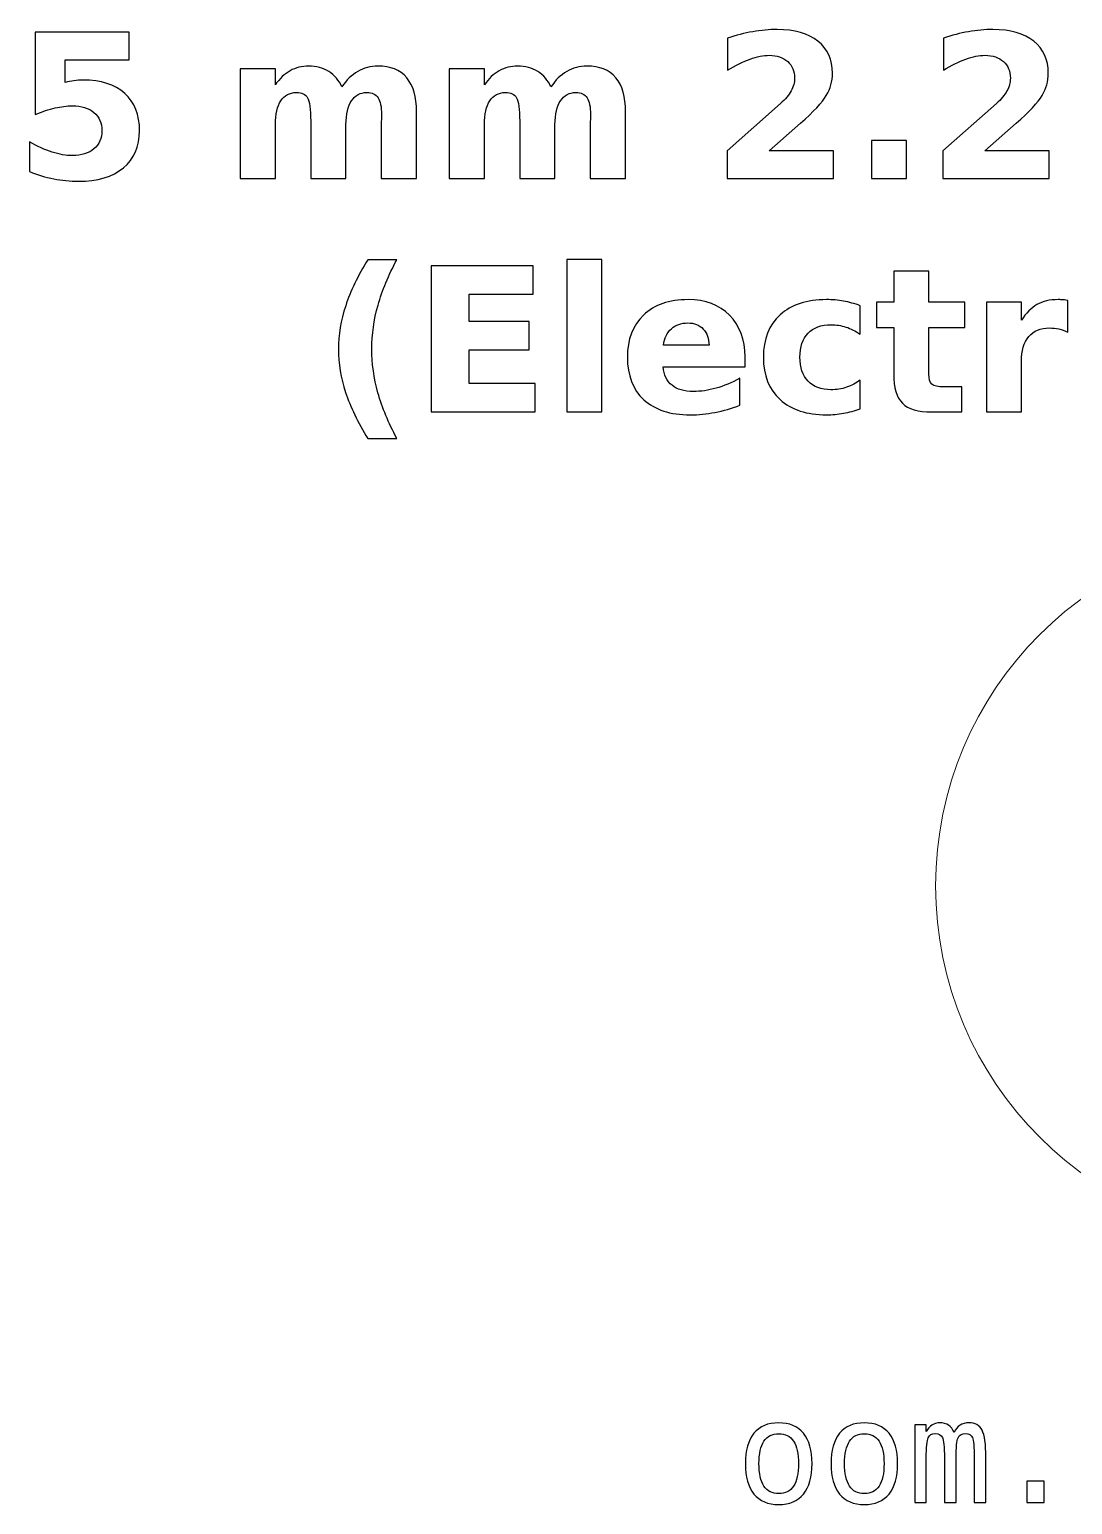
# Model space of a CAD drawing. Header units: centimetres. Extents: x -11.39 to -9.6, y -15.29 to -14.25.
# Drawn here: x -11.387 to -10.654, y -15.285 to -14.248 of the extents above; entities that cross this region are included whole.
import ezdxf

# ---------------------------------------------------------------- set-up
doc = ezdxf.new("R2010")
doc.units = ezdxf.units.CM
doc.header["$MEASUREMENT"] = 0
doc.layers.add('Layer 1', color=7, linetype='Continuous')

msp = doc.modelspace()

# ---------------------------------------------------------------- linework, layer by layer
at = {"layer": 'Layer 1', "color": 250, "lineweight": 20}
msp.add_ellipse((-10.5, -14.85), major_axis=(0, 0.25), ratio=1, dxfattribs=at)
at = {"layer": 'Layer 1', "color": 250}
for points, knots in [([(-11.38336, -14.2496), (-11.38336, -14.2496), (-11.31742, -14.2496), (-11.31742, -14.2496), (-11.31742, -14.2496), (-11.31742, -14.2496), (-11.31742, -14.2691), (-11.31742, -14.2691), (-11.31742, -14.2691), (-11.31742, -14.2691), (-11.36222, -14.2691), (-11.36222, -14.2691), (-11.36222, -14.2691), (-11.36222, -14.2691), (-11.36222, -14.28502), (-11.36222, -14.28502), (-11.36222, -14.28502), (-11.3602, -14.28448), (-11.35817, -14.28406), (-11.35613, -14.28375), (-11.35613, -14.28375), (-11.35408, -14.28344), (-11.35194, -14.2833), (-11.34975, -14.2833), (-11.34975, -14.2833), (-11.3372, -14.2833), (-11.32744, -14.28643), (-11.32045, -14.29271), (-11.32045, -14.29271), (-11.31347, -14.29897), (-11.30999, -14.30771), (-11.30999, -14.31891), (-11.30999, -14.31891), (-11.30999, -14.33003), (-11.3138, -14.33874), (-11.32139, -14.34504), (-11.32139, -14.34504), (-11.32899, -14.35132), (-11.33955, -14.35447), (-11.35305, -14.35447), (-11.35305, -14.35447), (-11.35888, -14.35447), (-11.36467, -14.3539), (-11.37038, -14.35278), (-11.37038, -14.35278), (-11.3761, -14.35165), (-11.38179, -14.34995), (-11.38743, -14.34765), (-11.38743, -14.34765), (-11.38743, -14.34765), (-11.38743, -14.32676), (-11.38743, -14.32676), (-11.38743, -14.32676), (-11.38183, -14.32999), (-11.37652, -14.33239), (-11.37149, -14.33398), (-11.37149, -14.33398), (-11.36645, -14.33561), (-11.3617, -14.33641), (-11.35726, -14.33641), (-11.35726, -14.33641), (-11.35081, -14.33641), (-11.34576, -14.33483), (-11.34206, -14.33168), (-11.34206, -14.33168), (-11.33837, -14.32855), (-11.33651, -14.3243), (-11.33651, -14.31891), (-11.33651, -14.31891), (-11.33651, -14.3135), (-11.33837, -14.30924), (-11.34206, -14.30612), (-11.34206, -14.30612), (-11.34576, -14.30299), (-11.35081, -14.30144), (-11.35726, -14.30144), (-11.35726, -14.30144), (-11.36107, -14.30144), (-11.36514, -14.30193), (-11.36944, -14.30292), (-11.36944, -14.30292), (-11.37377, -14.3039), (-11.3784, -14.30543), (-11.38336, -14.3075), (-11.38336, -14.3075), (-11.38336, -14.3075), (-11.38336, -14.2496), (-11.38336, -14.2496)], [0, 0, 0, 0, 0.0454545, 0.0454545, 0.0454545, 0.0454545, 0.0909091, 0.0909091, 0.0909091, 0.0909091, 0.1363636, 0.1363636, 0.1363636, 0.1363636, 0.1818182, 0.1818182, 0.1818182, 0.1818182, 0.2272727, 0.2272727, 0.2272727, 0.2272727, 0.2727273, 0.2727273, 0.2727273, 0.2727273, 0.3181818, 0.3181818, 0.3181818, 0.3181818, 0.3636364, 0.3636364, 0.3636364, 0.3636364, 0.4090909, 0.4090909, 0.4090909, 0.4090909, 0.4545455, 0.4545455, 0.4545455, 0.4545455, 0.5, 0.5, 0.5, 0.5, 0.5454545, 0.5454545, 0.5454545, 0.5454545, 0.5909091, 0.5909091, 0.5909091, 0.5909091, 0.6363636, 0.6363636, 0.6363636, 0.6363636, 0.6818182, 0.6818182, 0.6818182, 0.6818182, 0.7272727, 0.7272727, 0.7272727, 0.7272727, 0.7727273, 0.7727273, 0.7727273, 0.7727273, 0.8181818, 0.8181818, 0.8181818, 0.8181818, 0.8636364, 0.8636364, 0.8636364, 0.8636364, 0.9090909, 0.9090909, 0.9090909, 0.9090909, 0.9545455, 0.9545455, 0.9545455, 0.9545455, 1, 1, 1, 1]), ([(-10.86713, -14.33297), (-10.86713, -14.33297), (-10.82185, -14.33297), (-10.82185, -14.33297), (-10.82185, -14.33297), (-10.82185, -14.33297), (-10.82185, -14.35247), (-10.82185, -14.35247), (-10.82185, -14.35247), (-10.82185, -14.35247), (-10.89662, -14.35247), (-10.89662, -14.35247), (-10.89662, -14.35247), (-10.89662, -14.35247), (-10.89662, -14.33297), (-10.89662, -14.33297), (-10.89662, -14.33297), (-10.89662, -14.33297), (-10.85906, -14.29984), (-10.85906, -14.29984), (-10.85906, -14.29984), (-10.8557, -14.2968), (-10.85323, -14.29384), (-10.85163, -14.29095), (-10.85163, -14.29095), (-10.85001, -14.28805), (-10.84921, -14.28504), (-10.84921, -14.28191), (-10.84921, -14.28191), (-10.84921, -14.27709), (-10.85083, -14.27321), (-10.85407, -14.27027), (-10.85407, -14.27027), (-10.8573, -14.26733), (-10.8616, -14.26588), (-10.86699, -14.26588), (-10.86699, -14.26588), (-10.87112, -14.26588), (-10.87564, -14.26677), (-10.88056, -14.26853), (-10.88056, -14.26853), (-10.88547, -14.2703), (-10.89074, -14.27293), (-10.89634, -14.27641), (-10.89634, -14.27641), (-10.89634, -14.27641), (-10.89634, -14.25381), (-10.89634, -14.25381), (-10.89634, -14.25381), (-10.89036, -14.25184), (-10.88446, -14.25033), (-10.87863, -14.2493), (-10.87863, -14.2493), (-10.87279, -14.24826), (-10.86708, -14.24774), (-10.86146, -14.24774), (-10.86146, -14.24774), (-10.84916, -14.24774), (-10.83959, -14.25045), (-10.83277, -14.25588), (-10.83277, -14.25588), (-10.82595, -14.26129), (-10.82254, -14.26884), (-10.82254, -14.27855), (-10.82254, -14.27855), (-10.82254, -14.28415), (-10.82399, -14.28937), (-10.82689, -14.29422), (-10.82689, -14.29422), (-10.82978, -14.29906), (-10.83587, -14.30555), (-10.84514, -14.31369), (-10.84514, -14.31369), (-10.84514, -14.31369), (-10.86713, -14.33297), (-10.86713, -14.33297)], [0, 0, 0, 0, 0.0526316, 0.0526316, 0.0526316, 0.0526316, 0.1052632, 0.1052632, 0.1052632, 0.1052632, 0.1578947, 0.1578947, 0.1578947, 0.1578947, 0.2105263, 0.2105263, 0.2105263, 0.2105263, 0.2631579, 0.2631579, 0.2631579, 0.2631579, 0.3157895, 0.3157895, 0.3157895, 0.3157895, 0.3684211, 0.3684211, 0.3684211, 0.3684211, 0.4210526, 0.4210526, 0.4210526, 0.4210526, 0.4736842, 0.4736842, 0.4736842, 0.4736842, 0.5263158, 0.5263158, 0.5263158, 0.5263158, 0.5789474, 0.5789474, 0.5789474, 0.5789474, 0.6315789, 0.6315789, 0.6315789, 0.6315789, 0.6842105, 0.6842105, 0.6842105, 0.6842105, 0.7368421, 0.7368421, 0.7368421, 0.7368421, 0.7894737, 0.7894737, 0.7894737, 0.7894737, 0.8421053, 0.8421053, 0.8421053, 0.8421053, 0.8947368, 0.8947368, 0.8947368, 0.8947368, 0.9473684, 0.9473684, 0.9473684, 0.9473684, 1, 1, 1, 1]), ([(-10.71534, -14.33297), (-10.71534, -14.33297), (-10.67006, -14.33297), (-10.67006, -14.33297), (-10.67006, -14.33297), (-10.67006, -14.33297), (-10.67006, -14.35247), (-10.67006, -14.35247), (-10.67006, -14.35247), (-10.67006, -14.35247), (-10.74483, -14.35247), (-10.74483, -14.35247), (-10.74483, -14.35247), (-10.74483, -14.35247), (-10.74483, -14.33297), (-10.74483, -14.33297), (-10.74483, -14.33297), (-10.74483, -14.33297), (-10.70727, -14.29984), (-10.70727, -14.29984), (-10.70727, -14.29984), (-10.70391, -14.2968), (-10.70144, -14.29384), (-10.69984, -14.29095), (-10.69984, -14.29095), (-10.69822, -14.28805), (-10.69742, -14.28504), (-10.69742, -14.28191), (-10.69742, -14.28191), (-10.69742, -14.27709), (-10.69904, -14.27321), (-10.70228, -14.27027), (-10.70228, -14.27027), (-10.70551, -14.26733), (-10.70981, -14.26588), (-10.7152, -14.26588), (-10.7152, -14.26588), (-10.71933, -14.26588), (-10.72385, -14.26677), (-10.72877, -14.26853), (-10.72877, -14.26853), (-10.73368, -14.2703), (-10.73895, -14.27293), (-10.74455, -14.27641), (-10.74455, -14.27641), (-10.74455, -14.27641), (-10.74455, -14.25381), (-10.74455, -14.25381), (-10.74455, -14.25381), (-10.73857, -14.25184), (-10.73267, -14.25033), (-10.72684, -14.2493), (-10.72684, -14.2493), (-10.721, -14.24826), (-10.71529, -14.24774), (-10.70967, -14.24774), (-10.70967, -14.24774), (-10.69737, -14.24774), (-10.6878, -14.25045), (-10.68098, -14.25588), (-10.68098, -14.25588), (-10.67416, -14.26129), (-10.67075, -14.26884), (-10.67075, -14.27855), (-10.67075, -14.27855), (-10.67075, -14.28415), (-10.6722, -14.28937), (-10.6751, -14.29422), (-10.6751, -14.29422), (-10.67799, -14.29906), (-10.68408, -14.30555), (-10.69335, -14.31369), (-10.69335, -14.31369), (-10.69335, -14.31369), (-10.71534, -14.33297), (-10.71534, -14.33297)], [0, 0, 0, 0, 0.0526316, 0.0526316, 0.0526316, 0.0526316, 0.1052632, 0.1052632, 0.1052632, 0.1052632, 0.1578947, 0.1578947, 0.1578947, 0.1578947, 0.2105263, 0.2105263, 0.2105263, 0.2105263, 0.2631579, 0.2631579, 0.2631579, 0.2631579, 0.3157895, 0.3157895, 0.3157895, 0.3157895, 0.3684211, 0.3684211, 0.3684211, 0.3684211, 0.4210526, 0.4210526, 0.4210526, 0.4210526, 0.4736842, 0.4736842, 0.4736842, 0.4736842, 0.5263158, 0.5263158, 0.5263158, 0.5263158, 0.5789474, 0.5789474, 0.5789474, 0.5789474, 0.6315789, 0.6315789, 0.6315789, 0.6315789, 0.6842105, 0.6842105, 0.6842105, 0.6842105, 0.7368421, 0.7368421, 0.7368421, 0.7368421, 0.7894737, 0.7894737, 0.7894737, 0.7894737, 0.8421053, 0.8421053, 0.8421053, 0.8421053, 0.8947368, 0.8947368, 0.8947368, 0.8947368, 0.9473684, 0.9473684, 0.9473684, 0.9473684, 1, 1, 1, 1]), ([(-11.16763, -14.28812), (-11.1645, -14.28335), (-11.16081, -14.2797), (-11.1565, -14.27721), (-11.1565, -14.27721), (-11.1522, -14.27469), (-11.1475, -14.27345), (-11.14235, -14.27345), (-11.14235, -14.27345), (-11.13348, -14.27345), (-11.12673, -14.27618), (-11.1221, -14.28166), (-11.1221, -14.28166), (-11.11746, -14.28711), (-11.11513, -14.29506), (-11.11513, -14.30548), (-11.11513, -14.30548), (-11.11513, -14.30548), (-11.11513, -14.35247), (-11.11513, -14.35247), (-11.11513, -14.35247), (-11.11513, -14.35247), (-11.13995, -14.35247), (-11.13995, -14.35247), (-11.13995, -14.35247), (-11.13995, -14.35247), (-11.13995, -14.31223), (-11.13995, -14.31223), (-11.13995, -14.31223), (-11.1399, -14.31164), (-11.13988, -14.31103), (-11.13985, -14.31037), (-11.13985, -14.31037), (-11.13983, -14.30974), (-11.13981, -14.30882), (-11.13981, -14.30762), (-11.13981, -14.30762), (-11.13981, -14.30216), (-11.1406, -14.29819), (-11.14223, -14.29574), (-11.14223, -14.29574), (-11.14383, -14.29327), (-11.14641, -14.29205), (-11.14999, -14.29205), (-11.14999, -14.29205), (-11.15469, -14.29205), (-11.15829, -14.29398), (-11.16085, -14.29784), (-11.16085, -14.29784), (-11.16339, -14.30169), (-11.16471, -14.30727), (-11.16481, -14.31458), (-11.16481, -14.31458), (-11.16481, -14.31458), (-11.16481, -14.35247), (-11.16481, -14.35247), (-11.16481, -14.35247), (-11.16481, -14.35247), (-11.18962, -14.35247), (-11.18962, -14.35247), (-11.18962, -14.35247), (-11.18962, -14.35247), (-11.18962, -14.31223), (-11.18962, -14.31223), (-11.18962, -14.31223), (-11.18962, -14.30369), (-11.19035, -14.29819), (-11.19183, -14.29574), (-11.19183, -14.29574), (-11.19329, -14.29327), (-11.1959, -14.29205), (-11.19966, -14.29205), (-11.19966, -14.29205), (-11.20441, -14.29205), (-11.20806, -14.294), (-11.21062, -14.29788), (-11.21062, -14.29788), (-11.21318, -14.30176), (-11.21448, -14.30729), (-11.21448, -14.31451), (-11.21448, -14.31451), (-11.21448, -14.31451), (-11.21448, -14.35247), (-11.21448, -14.35247), (-11.21448, -14.35247), (-11.21448, -14.35247), (-11.23929, -14.35247), (-11.23929, -14.35247), (-11.23929, -14.35247), (-11.23929, -14.35247), (-11.23929, -14.27531), (-11.23929, -14.27531), (-11.23929, -14.27531), (-11.23929, -14.27531), (-11.21448, -14.27531), (-11.21448, -14.27531), (-11.21448, -14.27531), (-11.21448, -14.27531), (-11.21448, -14.28662), (-11.21448, -14.28662), (-11.21448, -14.28662), (-11.21144, -14.28224), (-11.20796, -14.27898), (-11.20403, -14.27676), (-11.20403, -14.27676), (-11.20011, -14.27455), (-11.19578, -14.27345), (-11.19105, -14.27345), (-11.19105, -14.27345), (-11.18574, -14.27345), (-11.18101, -14.27474), (-11.17694, -14.27731), (-11.17694, -14.27731), (-11.17285, -14.27989), (-11.16974, -14.28349), (-11.16763, -14.28812)], [0, 0, 0, 0, 0.0344828, 0.0344828, 0.0344828, 0.0344828, 0.0689655, 0.0689655, 0.0689655, 0.0689655, 0.1034483, 0.1034483, 0.1034483, 0.1034483, 0.137931, 0.137931, 0.137931, 0.137931, 0.1724138, 0.1724138, 0.1724138, 0.1724138, 0.2068966, 0.2068966, 0.2068966, 0.2068966, 0.2413793, 0.2413793, 0.2413793, 0.2413793, 0.2758621, 0.2758621, 0.2758621, 0.2758621, 0.3103448, 0.3103448, 0.3103448, 0.3103448, 0.3448276, 0.3448276, 0.3448276, 0.3448276, 0.3793103, 0.3793103, 0.3793103, 0.3793103, 0.4137931, 0.4137931, 0.4137931, 0.4137931, 0.4482759, 0.4482759, 0.4482759, 0.4482759, 0.4827586, 0.4827586, 0.4827586, 0.4827586, 0.5172414, 0.5172414, 0.5172414, 0.5172414, 0.5517241, 0.5517241, 0.5517241, 0.5517241, 0.5862069, 0.5862069, 0.5862069, 0.5862069, 0.6206897, 0.6206897, 0.6206897, 0.6206897, 0.6551724, 0.6551724, 0.6551724, 0.6551724, 0.6896552, 0.6896552, 0.6896552, 0.6896552, 0.7241379, 0.7241379, 0.7241379, 0.7241379, 0.7586207, 0.7586207, 0.7586207, 0.7586207, 0.7931034, 0.7931034, 0.7931034, 0.7931034, 0.8275862, 0.8275862, 0.8275862, 0.8275862, 0.862069, 0.862069, 0.862069, 0.862069, 0.8965517, 0.8965517, 0.8965517, 0.8965517, 0.9310345, 0.9310345, 0.9310345, 0.9310345, 0.9655172, 0.9655172, 0.9655172, 0.9655172, 1, 1, 1, 1]), ([(-11.02059, -14.28812), (-11.01746, -14.28335), (-11.01377, -14.2797), (-11.00946, -14.27721), (-11.00946, -14.27721), (-11.00516, -14.27469), (-11.00046, -14.27345), (-10.99531, -14.27345), (-10.99531, -14.27345), (-10.98644, -14.27345), (-10.97969, -14.27618), (-10.97506, -14.28166), (-10.97506, -14.28166), (-10.97042, -14.28711), (-10.96809, -14.29506), (-10.96809, -14.30548), (-10.96809, -14.30548), (-10.96809, -14.30548), (-10.96809, -14.35247), (-10.96809, -14.35247), (-10.96809, -14.35247), (-10.96809, -14.35247), (-10.99291, -14.35247), (-10.99291, -14.35247), (-10.99291, -14.35247), (-10.99291, -14.35247), (-10.99291, -14.31223), (-10.99291, -14.31223), (-10.99291, -14.31223), (-10.99286, -14.31164), (-10.99284, -14.31103), (-10.99281, -14.31037), (-10.99281, -14.31037), (-10.99279, -14.30974), (-10.99277, -14.30882), (-10.99277, -14.30762), (-10.99277, -14.30762), (-10.99277, -14.30216), (-10.99356, -14.29819), (-10.99519, -14.29574), (-10.99519, -14.29574), (-10.99679, -14.29327), (-10.99937, -14.29205), (-11.00295, -14.29205), (-11.00295, -14.29205), (-11.00765, -14.29205), (-11.01125, -14.29398), (-11.01381, -14.29784), (-11.01381, -14.29784), (-11.01635, -14.30169), (-11.01767, -14.30727), (-11.01777, -14.31458), (-11.01777, -14.31458), (-11.01777, -14.31458), (-11.01777, -14.35247), (-11.01777, -14.35247), (-11.01777, -14.35247), (-11.01777, -14.35247), (-11.04258, -14.35247), (-11.04258, -14.35247), (-11.04258, -14.35247), (-11.04258, -14.35247), (-11.04258, -14.31223), (-11.04258, -14.31223), (-11.04258, -14.31223), (-11.04258, -14.30369), (-11.04331, -14.29819), (-11.04479, -14.29574), (-11.04479, -14.29574), (-11.04625, -14.29327), (-11.04886, -14.29205), (-11.05262, -14.29205), (-11.05262, -14.29205), (-11.05737, -14.29205), (-11.06102, -14.294), (-11.06358, -14.29788), (-11.06358, -14.29788), (-11.06614, -14.30176), (-11.06744, -14.30729), (-11.06744, -14.31451), (-11.06744, -14.31451), (-11.06744, -14.31451), (-11.06744, -14.35247), (-11.06744, -14.35247), (-11.06744, -14.35247), (-11.06744, -14.35247), (-11.09225, -14.35247), (-11.09225, -14.35247), (-11.09225, -14.35247), (-11.09225, -14.35247), (-11.09225, -14.27531), (-11.09225, -14.27531), (-11.09225, -14.27531), (-11.09225, -14.27531), (-11.06744, -14.27531), (-11.06744, -14.27531), (-11.06744, -14.27531), (-11.06744, -14.27531), (-11.06744, -14.28662), (-11.06744, -14.28662), (-11.06744, -14.28662), (-11.0644, -14.28224), (-11.06092, -14.27898), (-11.05699, -14.27676), (-11.05699, -14.27676), (-11.05307, -14.27455), (-11.04874, -14.27345), (-11.04401, -14.27345), (-11.04401, -14.27345), (-11.0387, -14.27345), (-11.03397, -14.27474), (-11.0299, -14.27731), (-11.0299, -14.27731), (-11.02581, -14.27989), (-11.0227, -14.28349), (-11.02059, -14.28812)], [0, 0, 0, 0, 0.0344828, 0.0344828, 0.0344828, 0.0344828, 0.0689655, 0.0689655, 0.0689655, 0.0689655, 0.1034483, 0.1034483, 0.1034483, 0.1034483, 0.137931, 0.137931, 0.137931, 0.137931, 0.1724138, 0.1724138, 0.1724138, 0.1724138, 0.2068966, 0.2068966, 0.2068966, 0.2068966, 0.2413793, 0.2413793, 0.2413793, 0.2413793, 0.2758621, 0.2758621, 0.2758621, 0.2758621, 0.3103448, 0.3103448, 0.3103448, 0.3103448, 0.3448276, 0.3448276, 0.3448276, 0.3448276, 0.3793103, 0.3793103, 0.3793103, 0.3793103, 0.4137931, 0.4137931, 0.4137931, 0.4137931, 0.4482759, 0.4482759, 0.4482759, 0.4482759, 0.4827586, 0.4827586, 0.4827586, 0.4827586, 0.5172414, 0.5172414, 0.5172414, 0.5172414, 0.5517241, 0.5517241, 0.5517241, 0.5517241, 0.5862069, 0.5862069, 0.5862069, 0.5862069, 0.6206897, 0.6206897, 0.6206897, 0.6206897, 0.6551724, 0.6551724, 0.6551724, 0.6551724, 0.6896552, 0.6896552, 0.6896552, 0.6896552, 0.7241379, 0.7241379, 0.7241379, 0.7241379, 0.7586207, 0.7586207, 0.7586207, 0.7586207, 0.7931034, 0.7931034, 0.7931034, 0.7931034, 0.8275862, 0.8275862, 0.8275862, 0.8275862, 0.862069, 0.862069, 0.862069, 0.862069, 0.8965517, 0.8965517, 0.8965517, 0.8965517, 0.9310345, 0.9310345, 0.9310345, 0.9310345, 0.9655172, 0.9655172, 0.9655172, 0.9655172, 1, 1, 1, 1]), ([(-10.79521, -14.3258), (-10.79521, -14.3258), (-10.77039, -14.3258), (-10.77039, -14.3258), (-10.77039, -14.3258), (-10.77039, -14.3258), (-10.77039, -14.35247), (-10.77039, -14.35247), (-10.77039, -14.35247), (-10.77039, -14.35247), (-10.79521, -14.35247), (-10.79521, -14.35247), (-10.79521, -14.35247), (-10.79521, -14.35247), (-10.79521, -14.3258), (-10.79521, -14.3258)], [0, 0, 0, 0, 0.25, 0.25, 0.25, 0.25, 0.5, 0.5, 0.5, 0.5, 0.75, 0.75, 0.75, 0.75, 1, 1, 1, 1]), ([(-11.129, -14.53532), (-11.129, -14.53532), (-11.14946, -14.53532), (-11.14946, -14.53532), (-11.14946, -14.53532), (-11.15649, -14.52399), (-11.16169, -14.51319), (-11.16503, -14.50296), (-11.16503, -14.50296), (-11.16839, -14.49275), (-11.17006, -14.48262), (-11.17006, -14.47255), (-11.17006, -14.47255), (-11.17006, -14.46249), (-11.16837, -14.4523), (-11.16501, -14.442), (-11.16501, -14.442), (-11.16162, -14.43168), (-11.15645, -14.42091), (-11.14946, -14.40964), (-11.14946, -14.40964), (-11.14946, -14.40964), (-11.129, -14.40964), (-11.129, -14.40964), (-11.129, -14.40964), (-11.13488, -14.42053), (-11.13928, -14.43118), (-11.14222, -14.44158), (-11.14222, -14.44158), (-11.14516, -14.45197), (-11.14664, -14.46225), (-11.14664, -14.47241), (-11.14664, -14.47241), (-11.14664, -14.48257), (-11.14518, -14.49285), (-11.14227, -14.50329), (-11.14227, -14.50329), (-11.13935, -14.51371), (-11.13493, -14.52439), (-11.129, -14.53532)], [0, 0, 0, 0, 0.1, 0.1, 0.1, 0.1, 0.2, 0.2, 0.2, 0.2, 0.3, 0.3, 0.3, 0.3, 0.4, 0.4, 0.4, 0.4, 0.5, 0.5, 0.5, 0.5, 0.6, 0.6, 0.6, 0.6, 0.7, 0.7, 0.7, 0.7, 0.8, 0.8, 0.8, 0.8, 0.9, 0.9, 0.9, 0.9, 1, 1, 1, 1]), ([(-11.10475, -14.41385), (-11.10475, -14.41385), (-11.03316, -14.41385), (-11.03316, -14.41385), (-11.03316, -14.41385), (-11.03316, -14.41385), (-11.03316, -14.43391), (-11.03316, -14.43391), (-11.03316, -14.43391), (-11.03316, -14.43391), (-11.07822, -14.43391), (-11.07822, -14.43391), (-11.07822, -14.43391), (-11.07822, -14.43391), (-11.07822, -14.45306), (-11.07822, -14.45306), (-11.07822, -14.45306), (-11.07822, -14.45306), (-11.03587, -14.45306), (-11.03587, -14.45306), (-11.03587, -14.45306), (-11.03587, -14.45306), (-11.03587, -14.47312), (-11.03587, -14.47312), (-11.03587, -14.47312), (-11.03587, -14.47312), (-11.07822, -14.47312), (-11.07822, -14.47312), (-11.07822, -14.47312), (-11.07822, -14.47312), (-11.07822, -14.49666), (-11.07822, -14.49666), (-11.07822, -14.49666), (-11.07822, -14.49666), (-11.03166, -14.49666), (-11.03166, -14.49666), (-11.03166, -14.49666), (-11.03166, -14.49666), (-11.03166, -14.51672), (-11.03166, -14.51672), (-11.03166, -14.51672), (-11.03166, -14.51672), (-11.10475, -14.51672), (-11.10475, -14.51672), (-11.10475, -14.51672), (-11.10475, -14.51672), (-11.10475, -14.41385), (-11.10475, -14.41385)], [0, 0, 0, 0, 0.0833333, 0.0833333, 0.0833333, 0.0833333, 0.1666667, 0.1666667, 0.1666667, 0.1666667, 0.25, 0.25, 0.25, 0.25, 0.3333333, 0.3333333, 0.3333333, 0.3333333, 0.4166667, 0.4166667, 0.4166667, 0.4166667, 0.5, 0.5, 0.5, 0.5, 0.5833333, 0.5833333, 0.5833333, 0.5833333, 0.6666667, 0.6666667, 0.6666667, 0.6666667, 0.75, 0.75, 0.75, 0.75, 0.8333333, 0.8333333, 0.8333333, 0.8333333, 0.9166667, 0.9166667, 0.9166667, 0.9166667, 1, 1, 1, 1]), ([(-11.00946, -14.4095), (-11.00946, -14.4095), (-10.98479, -14.4095), (-10.98479, -14.4095), (-10.98479, -14.4095), (-10.98479, -14.4095), (-10.98479, -14.51672), (-10.98479, -14.51672), (-10.98479, -14.51672), (-10.98479, -14.51672), (-11.00946, -14.51672), (-11.00946, -14.51672), (-11.00946, -14.51672), (-11.00946, -14.51672), (-11.00946, -14.4095), (-11.00946, -14.4095)], [0, 0, 0, 0, 0.25, 0.25, 0.25, 0.25, 0.5, 0.5, 0.5, 0.5, 0.75, 0.75, 0.75, 0.75, 1, 1, 1, 1]), ([(-10.75477, -14.41764), (-10.75477, -14.41764), (-10.75477, -14.43956), (-10.75477, -14.43956), (-10.75477, -14.43956), (-10.75477, -14.43956), (-10.72935, -14.43956), (-10.72935, -14.43956), (-10.72935, -14.43956), (-10.72935, -14.43956), (-10.72935, -14.4572), (-10.72935, -14.4572), (-10.72935, -14.4572), (-10.72935, -14.4572), (-10.75477, -14.4572), (-10.75477, -14.4572), (-10.75477, -14.4572), (-10.75477, -14.4572), (-10.75477, -14.48991), (-10.75477, -14.48991), (-10.75477, -14.48991), (-10.75477, -14.49351), (-10.75407, -14.49593), (-10.75263, -14.49718), (-10.75263, -14.49718), (-10.75122, -14.49845), (-10.7484, -14.49908), (-10.74417, -14.49908), (-10.74417, -14.49908), (-10.74417, -14.49908), (-10.73149, -14.49908), (-10.73149, -14.49908), (-10.73149, -14.49908), (-10.73149, -14.49908), (-10.73149, -14.51672), (-10.73149, -14.51672), (-10.73149, -14.51672), (-10.73149, -14.51672), (-10.75263, -14.51672), (-10.75263, -14.51672), (-10.75263, -14.51672), (-10.76237, -14.51672), (-10.76929, -14.5147), (-10.77335, -14.51063), (-10.77335, -14.51063), (-10.77742, -14.50656), (-10.77945, -14.49965), (-10.77945, -14.48991), (-10.77945, -14.48991), (-10.77945, -14.48991), (-10.77945, -14.4572), (-10.77945, -14.4572), (-10.77945, -14.4572), (-10.77945, -14.4572), (-10.7917, -14.4572), (-10.7917, -14.4572), (-10.7917, -14.4572), (-10.7917, -14.4572), (-10.7917, -14.43956), (-10.7917, -14.43956), (-10.7917, -14.43956), (-10.7917, -14.43956), (-10.77945, -14.43956), (-10.77945, -14.43956), (-10.77945, -14.43956), (-10.77945, -14.43956), (-10.77945, -14.41764), (-10.77945, -14.41764), (-10.77945, -14.41764), (-10.77945, -14.41764), (-10.75477, -14.41764), (-10.75477, -14.41764)], [0, 0, 0, 0, 0.0555556, 0.0555556, 0.0555556, 0.0555556, 0.1111111, 0.1111111, 0.1111111, 0.1111111, 0.1666667, 0.1666667, 0.1666667, 0.1666667, 0.2222222, 0.2222222, 0.2222222, 0.2222222, 0.2777778, 0.2777778, 0.2777778, 0.2777778, 0.3333333, 0.3333333, 0.3333333, 0.3333333, 0.3888889, 0.3888889, 0.3888889, 0.3888889, 0.4444444, 0.4444444, 0.4444444, 0.4444444, 0.5, 0.5, 0.5, 0.5, 0.5555556, 0.5555556, 0.5555556, 0.5555556, 0.6111111, 0.6111111, 0.6111111, 0.6111111, 0.6666667, 0.6666667, 0.6666667, 0.6666667, 0.7222222, 0.7222222, 0.7222222, 0.7222222, 0.7777778, 0.7777778, 0.7777778, 0.7777778, 0.8333333, 0.8333333, 0.8333333, 0.8333333, 0.8888889, 0.8888889, 0.8888889, 0.8888889, 0.9444444, 0.9444444, 0.9444444, 0.9444444, 1, 1, 1, 1]), ([(-10.88405, -14.47794), (-10.88405, -14.47794), (-10.88405, -14.48497), (-10.88405, -14.48497), (-10.88405, -14.48497), (-10.88405, -14.48497), (-10.94172, -14.48497), (-10.94172, -14.48497), (-10.94172, -14.48497), (-10.94113, -14.49076), (-10.93904, -14.49508), (-10.93544, -14.49798), (-10.93544, -14.49798), (-10.93187, -14.50087), (-10.92686, -14.50233), (-10.92044, -14.50233), (-10.92044, -14.50233), (-10.91524, -14.50233), (-10.90992, -14.50155), (-10.90447, -14.50002), (-10.90447, -14.50002), (-10.89904, -14.49847), (-10.89344, -14.49614), (-10.8877, -14.49301), (-10.8877, -14.49301), (-10.8877, -14.49301), (-10.8877, -14.51204), (-10.8877, -14.51204), (-10.8877, -14.51204), (-10.89353, -14.51425), (-10.89936, -14.5159), (-10.9052, -14.51703), (-10.9052, -14.51703), (-10.91103, -14.51815), (-10.91686, -14.51872), (-10.92269, -14.51872), (-10.92269, -14.51872), (-10.93666, -14.51872), (-10.94751, -14.51517), (-10.95524, -14.50807), (-10.95524, -14.50807), (-10.96298, -14.50099), (-10.96686, -14.49101), (-10.96686, -14.4782), (-10.96686, -14.4782), (-10.96686, -14.46561), (-10.96305, -14.45574), (-10.95546, -14.44852), (-10.95546, -14.44852), (-10.94786, -14.4413), (-10.93739, -14.4377), (-10.92408, -14.4377), (-10.92408, -14.4377), (-10.91195, -14.4377), (-10.90226, -14.44134), (-10.89497, -14.44866), (-10.89497, -14.44866), (-10.8877, -14.45597), (-10.88405, -14.46573), (-10.88405, -14.47794)], [0, 0, 0, 0, 0.0666667, 0.0666667, 0.0666667, 0.0666667, 0.1333333, 0.1333333, 0.1333333, 0.1333333, 0.2, 0.2, 0.2, 0.2, 0.2666667, 0.2666667, 0.2666667, 0.2666667, 0.3333333, 0.3333333, 0.3333333, 0.3333333, 0.4, 0.4, 0.4, 0.4, 0.4666667, 0.4666667, 0.4666667, 0.4666667, 0.5333333, 0.5333333, 0.5333333, 0.5333333, 0.6, 0.6, 0.6, 0.6, 0.6666667, 0.6666667, 0.6666667, 0.6666667, 0.7333333, 0.7333333, 0.7333333, 0.7333333, 0.8, 0.8, 0.8, 0.8, 0.8666667, 0.8666667, 0.8666667, 0.8666667, 0.9333333, 0.9333333, 0.9333333, 0.9333333, 1, 1, 1, 1]), ([(-10.80303, -14.44198), (-10.80303, -14.44198), (-10.80303, -14.46209), (-10.80303, -14.46209), (-10.80303, -14.46209), (-10.80639, -14.45978), (-10.80976, -14.45809), (-10.81312, -14.45698), (-10.81312, -14.45698), (-10.81651, -14.45588), (-10.81999, -14.45534), (-10.82363, -14.45534), (-10.82363, -14.45534), (-10.8305, -14.45534), (-10.83586, -14.45734), (-10.83969, -14.46136), (-10.83969, -14.46136), (-10.84353, -14.46538), (-10.84546, -14.471), (-10.84546, -14.4782), (-10.84546, -14.4782), (-10.84546, -14.48542), (-10.84353, -14.49104), (-10.83969, -14.49506), (-10.83969, -14.49506), (-10.83586, -14.49908), (-10.8305, -14.50108), (-10.82363, -14.50108), (-10.82363, -14.50108), (-10.81977, -14.50108), (-10.81611, -14.50052), (-10.81265, -14.49936), (-10.81265, -14.49936), (-10.80917, -14.49821), (-10.80597, -14.49652), (-10.80303, -14.49426), (-10.80303, -14.49426), (-10.80303, -14.49426), (-10.80303, -14.51444), (-10.80303, -14.51444), (-10.80303, -14.51444), (-10.80689, -14.51587), (-10.81081, -14.51693), (-10.81477, -14.51764), (-10.81477, -14.51764), (-10.81874, -14.51837), (-10.82274, -14.51872), (-10.82674, -14.51872), (-10.82674, -14.51872), (-10.84064, -14.51872), (-10.85152, -14.51514), (-10.85938, -14.50799), (-10.85938, -14.50799), (-10.86723, -14.50087), (-10.87116, -14.49092), (-10.87116, -14.4782), (-10.87116, -14.4782), (-10.87116, -14.4655), (-10.86723, -14.45555), (-10.85938, -14.44842), (-10.85938, -14.44842), (-10.85152, -14.44127), (-10.84064, -14.4377), (-10.82674, -14.4377), (-10.82674, -14.4377), (-10.82269, -14.4377), (-10.81869, -14.43805), (-10.81477, -14.43876), (-10.81477, -14.43876), (-10.81084, -14.43949), (-10.80693, -14.44054), (-10.80303, -14.44198)], [0, 0, 0, 0, 0.0555556, 0.0555556, 0.0555556, 0.0555556, 0.1111111, 0.1111111, 0.1111111, 0.1111111, 0.1666667, 0.1666667, 0.1666667, 0.1666667, 0.2222222, 0.2222222, 0.2222222, 0.2222222, 0.2777778, 0.2777778, 0.2777778, 0.2777778, 0.3333333, 0.3333333, 0.3333333, 0.3333333, 0.3888889, 0.3888889, 0.3888889, 0.3888889, 0.4444444, 0.4444444, 0.4444444, 0.4444444, 0.5, 0.5, 0.5, 0.5, 0.5555556, 0.5555556, 0.5555556, 0.5555556, 0.6111111, 0.6111111, 0.6111111, 0.6111111, 0.6666667, 0.6666667, 0.6666667, 0.6666667, 0.7222222, 0.7222222, 0.7222222, 0.7222222, 0.7777778, 0.7777778, 0.7777778, 0.7777778, 0.8333333, 0.8333333, 0.8333333, 0.8333333, 0.8888889, 0.8888889, 0.8888889, 0.8888889, 0.9444444, 0.9444444, 0.9444444, 0.9444444, 1, 1, 1, 1]), ([(-10.65694, -14.46058), (-10.6591, -14.45957), (-10.66124, -14.45882), (-10.66338, -14.45835), (-10.66338, -14.45835), (-10.66552, -14.45785), (-10.66766, -14.45762), (-10.66983, -14.45762), (-10.66983, -14.45762), (-10.67618, -14.45762), (-10.68105, -14.45964), (-10.68448, -14.46371), (-10.68448, -14.46371), (-10.68789, -14.46778), (-10.68961, -14.47361), (-10.68961, -14.48118), (-10.68961, -14.48118), (-10.68961, -14.48118), (-10.68961, -14.51672), (-10.68961, -14.51672), (-10.68961, -14.51672), (-10.68961, -14.51672), (-10.71428, -14.51672), (-10.71428, -14.51672), (-10.71428, -14.51672), (-10.71428, -14.51672), (-10.71428, -14.43956), (-10.71428, -14.43956), (-10.71428, -14.43956), (-10.71428, -14.43956), (-10.68961, -14.43956), (-10.68961, -14.43956), (-10.68961, -14.43956), (-10.68961, -14.43956), (-10.68961, -14.45223), (-10.68961, -14.45223), (-10.68961, -14.45223), (-10.68643, -14.44718), (-10.68279, -14.44351), (-10.67869, -14.44118), (-10.67869, -14.44118), (-10.67458, -14.43885), (-10.66964, -14.4377), (-10.6639, -14.4377), (-10.6639, -14.4377), (-10.66308, -14.4377), (-10.66218, -14.43772), (-10.66122, -14.43779), (-10.66122, -14.43779), (-10.66026, -14.43786), (-10.65884, -14.43803), (-10.65701, -14.43824), (-10.65701, -14.43824), (-10.65701, -14.43824), (-10.65694, -14.46058), (-10.65694, -14.46058)], [0, 0, 0, 0, 0.0714286, 0.0714286, 0.0714286, 0.0714286, 0.1428571, 0.1428571, 0.1428571, 0.1428571, 0.2142857, 0.2142857, 0.2142857, 0.2142857, 0.2857143, 0.2857143, 0.2857143, 0.2857143, 0.3571429, 0.3571429, 0.3571429, 0.3571429, 0.4285714, 0.4285714, 0.4285714, 0.4285714, 0.5, 0.5, 0.5, 0.5, 0.5714286, 0.5714286, 0.5714286, 0.5714286, 0.6428571, 0.6428571, 0.6428571, 0.6428571, 0.7142857, 0.7142857, 0.7142857, 0.7142857, 0.7857143, 0.7857143, 0.7857143, 0.7857143, 0.8571429, 0.8571429, 0.8571429, 0.8571429, 0.9285714, 0.9285714, 0.9285714, 0.9285714, 1, 1, 1, 1]), ([(-10.90941, -14.46975), (-10.90941, -14.46505), (-10.91077, -14.46129), (-10.9135, -14.45839), (-10.9135, -14.45839), (-10.91625, -14.45553), (-10.9198, -14.45409), (-10.92422, -14.45409), (-10.92422, -14.45409), (-10.929, -14.45409), (-10.93288, -14.45543), (-10.93587, -14.45814), (-10.93587, -14.45814), (-10.93885, -14.46082), (-10.94071, -14.4647), (-10.94144, -14.46975), (-10.94144, -14.46975), (-10.94144, -14.46975), (-10.90941, -14.46975), (-10.90941, -14.46975)], [0, 0, 0, 0, 0.2, 0.2, 0.2, 0.2, 0.4, 0.4, 0.4, 0.4, 0.6, 0.6, 0.6, 0.6, 0.8, 0.8, 0.8, 0.8, 1, 1, 1, 1]), ([(-10.86038, -15.22761), (-10.8528, -15.22761), (-10.847, -15.23006), (-10.84298, -15.23498), (-10.84298, -15.23498), (-10.83896, -15.2399), (-10.83695, -15.24702), (-10.83695, -15.25632), (-10.83695, -15.25632), (-10.83695, -15.26567), (-10.83895, -15.27279), (-10.84295, -15.27769), (-10.84295, -15.27769), (-10.84697, -15.28259), (-10.85277, -15.28504), (-10.86038, -15.28504), (-10.86038, -15.28504), (-10.86798, -15.28504), (-10.87377, -15.28259), (-10.87779, -15.27769), (-10.87779, -15.27769), (-10.88179, -15.27279), (-10.88379, -15.26567), (-10.88379, -15.25632), (-10.88379, -15.25632), (-10.88379, -15.24702), (-10.88179, -15.2399), (-10.87779, -15.23498), (-10.87779, -15.23498), (-10.87377, -15.23006), (-10.86798, -15.22761), (-10.86038, -15.22761)], [0, 0, 0, 0, 0.125, 0.125, 0.125, 0.125, 0.25, 0.25, 0.25, 0.25, 0.375, 0.375, 0.375, 0.375, 0.5, 0.5, 0.5, 0.5, 0.625, 0.625, 0.625, 0.625, 0.75, 0.75, 0.75, 0.75, 0.875, 0.875, 0.875, 0.875, 1, 1, 1, 1]), ([(-10.86038, -15.23523), (-10.86495, -15.23523), (-10.8684, -15.237), (-10.87075, -15.24055), (-10.87075, -15.24055), (-10.8731, -15.2441), (-10.87427, -15.24937), (-10.87427, -15.25632), (-10.87427, -15.25632), (-10.87427, -15.26325), (-10.8731, -15.2685), (-10.87075, -15.27207), (-10.87075, -15.27207), (-10.8684, -15.27564), (-10.86495, -15.27742), (-10.86038, -15.27742), (-10.86038, -15.27742), (-10.8558, -15.27742), (-10.85233, -15.27564), (-10.84998, -15.27207), (-10.84998, -15.27207), (-10.84763, -15.2685), (-10.84647, -15.26325), (-10.84647, -15.25632), (-10.84647, -15.25632), (-10.84647, -15.24937), (-10.84763, -15.2441), (-10.84998, -15.24055), (-10.84998, -15.24055), (-10.85233, -15.237), (-10.8558, -15.23523), (-10.86038, -15.23523)], [0, 0, 0, 0, 0.125, 0.125, 0.125, 0.125, 0.25, 0.25, 0.25, 0.25, 0.375, 0.375, 0.375, 0.375, 0.5, 0.5, 0.5, 0.5, 0.625, 0.625, 0.625, 0.625, 0.75, 0.75, 0.75, 0.75, 0.875, 0.875, 0.875, 0.875, 1, 1, 1, 1]), ([(-10.80017, -15.22761), (-10.79259, -15.22761), (-10.78679, -15.23006), (-10.78277, -15.23498), (-10.78277, -15.23498), (-10.77875, -15.2399), (-10.77674, -15.24702), (-10.77674, -15.25632), (-10.77674, -15.25632), (-10.77674, -15.26567), (-10.77874, -15.27279), (-10.78274, -15.27769), (-10.78274, -15.27769), (-10.78676, -15.28259), (-10.79256, -15.28504), (-10.80017, -15.28504), (-10.80017, -15.28504), (-10.80777, -15.28504), (-10.81356, -15.28259), (-10.81758, -15.27769), (-10.81758, -15.27769), (-10.82158, -15.27279), (-10.82358, -15.26567), (-10.82358, -15.25632), (-10.82358, -15.25632), (-10.82358, -15.24702), (-10.82158, -15.2399), (-10.81758, -15.23498), (-10.81758, -15.23498), (-10.81356, -15.23006), (-10.80777, -15.22761), (-10.80017, -15.22761)], [0, 0, 0, 0, 0.125, 0.125, 0.125, 0.125, 0.25, 0.25, 0.25, 0.25, 0.375, 0.375, 0.375, 0.375, 0.5, 0.5, 0.5, 0.5, 0.625, 0.625, 0.625, 0.625, 0.75, 0.75, 0.75, 0.75, 0.875, 0.875, 0.875, 0.875, 1, 1, 1, 1]), ([(-10.80017, -15.23523), (-10.80474, -15.23523), (-10.80819, -15.237), (-10.81054, -15.24055), (-10.81054, -15.24055), (-10.81289, -15.2441), (-10.81406, -15.24937), (-10.81406, -15.25632), (-10.81406, -15.25632), (-10.81406, -15.26325), (-10.81289, -15.2685), (-10.81054, -15.27207), (-10.81054, -15.27207), (-10.80819, -15.27564), (-10.80474, -15.27742), (-10.80017, -15.27742), (-10.80017, -15.27742), (-10.79559, -15.27742), (-10.79212, -15.27564), (-10.78977, -15.27207), (-10.78977, -15.27207), (-10.78742, -15.2685), (-10.78626, -15.26325), (-10.78626, -15.25632), (-10.78626, -15.25632), (-10.78626, -15.24937), (-10.78742, -15.2441), (-10.78977, -15.24055), (-10.78977, -15.24055), (-10.79212, -15.237), (-10.79559, -15.23523), (-10.80017, -15.23523)], [0, 0, 0, 0, 0.125, 0.125, 0.125, 0.125, 0.25, 0.25, 0.25, 0.25, 0.375, 0.375, 0.375, 0.375, 0.5, 0.5, 0.5, 0.5, 0.625, 0.625, 0.625, 0.625, 0.75, 0.75, 0.75, 0.75, 0.875, 0.875, 0.875, 0.875, 1, 1, 1, 1]), ([(-10.73705, -15.2345), (-10.73595, -15.23215), (-10.73453, -15.23041), (-10.73281, -15.2293), (-10.73281, -15.2293), (-10.73111, -15.22818), (-10.72905, -15.22761), (-10.72665, -15.22761), (-10.72665, -15.22761), (-10.72225, -15.22761), (-10.71914, -15.22931), (-10.71734, -15.23271), (-10.71734, -15.23271), (-10.71553, -15.23612), (-10.71463, -15.24252), (-10.71463, -15.25193), (-10.71463, -15.25193), (-10.71463, -15.25193), (-10.71463, -15.28362), (-10.71463, -15.28362), (-10.71463, -15.28362), (-10.71463, -15.28362), (-10.72283, -15.28362), (-10.72283, -15.28362), (-10.72283, -15.28362), (-10.72283, -15.28362), (-10.72283, -15.25232), (-10.72283, -15.25232), (-10.72283, -15.25232), (-10.72283, -15.2446), (-10.72326, -15.23982), (-10.72413, -15.23793), (-10.72413, -15.23793), (-10.72498, -15.23607), (-10.72656, -15.23513), (-10.72885, -15.23513), (-10.72885, -15.23513), (-10.73145, -15.23513), (-10.73323, -15.23613), (-10.7342, -15.23813), (-10.7342, -15.23813), (-10.73515, -15.24013), (-10.73563, -15.24487), (-10.73563, -15.25232), (-10.73563, -15.25232), (-10.73563, -15.25232), (-10.73563, -15.28362), (-10.73563, -15.28362), (-10.73563, -15.28362), (-10.73563, -15.28362), (-10.74383, -15.28362), (-10.74383, -15.28362), (-10.74383, -15.28362), (-10.74383, -15.28362), (-10.74383, -15.25232), (-10.74383, -15.25232), (-10.74383, -15.25232), (-10.74383, -15.2445), (-10.7443, -15.23968), (-10.74523, -15.23787), (-10.74523, -15.23787), (-10.74615, -15.23605), (-10.74781, -15.23513), (-10.75023, -15.23513), (-10.75023, -15.23513), (-10.75261, -15.23513), (-10.75427, -15.23613), (-10.75518, -15.23813), (-10.75518, -15.23813), (-10.75612, -15.24013), (-10.75658, -15.24487), (-10.75658, -15.25232), (-10.75658, -15.25232), (-10.75658, -15.25232), (-10.75658, -15.28362), (-10.75658, -15.28362), (-10.75658, -15.28362), (-10.75658, -15.28362), (-10.76473, -15.28362), (-10.76473, -15.28362), (-10.76473, -15.28362), (-10.76473, -15.28362), (-10.76473, -15.22893), (-10.76473, -15.22893), (-10.76473, -15.22893), (-10.76473, -15.22893), (-10.75658, -15.22893), (-10.75658, -15.22893), (-10.75658, -15.22893), (-10.75658, -15.22893), (-10.75658, -15.23361), (-10.75658, -15.23361), (-10.75658, -15.23361), (-10.75552, -15.23166), (-10.75417, -15.23018), (-10.75255, -15.22915), (-10.75255, -15.22915), (-10.75095, -15.22813), (-10.74911, -15.22761), (-10.74706, -15.22761), (-10.74706, -15.22761), (-10.74458, -15.22761), (-10.74253, -15.22818), (-10.74088, -15.22931), (-10.74088, -15.22931), (-10.73923, -15.23046), (-10.73796, -15.23218), (-10.73705, -15.2345)], [0, 0, 0, 0, 0.037037, 0.037037, 0.037037, 0.037037, 0.0740741, 0.0740741, 0.0740741, 0.0740741, 0.1111111, 0.1111111, 0.1111111, 0.1111111, 0.1481481, 0.1481481, 0.1481481, 0.1481481, 0.1851852, 0.1851852, 0.1851852, 0.1851852, 0.2222222, 0.2222222, 0.2222222, 0.2222222, 0.2592593, 0.2592593, 0.2592593, 0.2592593, 0.2962963, 0.2962963, 0.2962963, 0.2962963, 0.3333333, 0.3333333, 0.3333333, 0.3333333, 0.3703704, 0.3703704, 0.3703704, 0.3703704, 0.4074074, 0.4074074, 0.4074074, 0.4074074, 0.4444444, 0.4444444, 0.4444444, 0.4444444, 0.4814815, 0.4814815, 0.4814815, 0.4814815, 0.5185185, 0.5185185, 0.5185185, 0.5185185, 0.5555556, 0.5555556, 0.5555556, 0.5555556, 0.5925926, 0.5925926, 0.5925926, 0.5925926, 0.6296296, 0.6296296, 0.6296296, 0.6296296, 0.6666667, 0.6666667, 0.6666667, 0.6666667, 0.7037037, 0.7037037, 0.7037037, 0.7037037, 0.7407407, 0.7407407, 0.7407407, 0.7407407, 0.7777778, 0.7777778, 0.7777778, 0.7777778, 0.8148148, 0.8148148, 0.8148148, 0.8148148, 0.8518519, 0.8518519, 0.8518519, 0.8518519, 0.8888889, 0.8888889, 0.8888889, 0.8888889, 0.9259259, 0.9259259, 0.9259259, 0.9259259, 0.962963, 0.962963, 0.962963, 0.962963, 1, 1, 1, 1]), ([(-10.68595, -15.26872), (-10.68595, -15.26872), (-10.67365, -15.26872), (-10.67365, -15.26872), (-10.67365, -15.26872), (-10.67365, -15.26872), (-10.67365, -15.28362), (-10.67365, -15.28362), (-10.67365, -15.28362), (-10.67365, -15.28362), (-10.68595, -15.28362), (-10.68595, -15.28362), (-10.68595, -15.28362), (-10.68595, -15.28362), (-10.68595, -15.26872), (-10.68595, -15.26872)], [0, 0, 0, 0, 0.25, 0.25, 0.25, 0.25, 0.5, 0.5, 0.5, 0.5, 0.75, 0.75, 0.75, 0.75, 1, 1, 1, 1])]:
    msp.add_open_spline(points, degree=3, knots=knots, dxfattribs=at)

doc.saveas('drawing.dxf')
